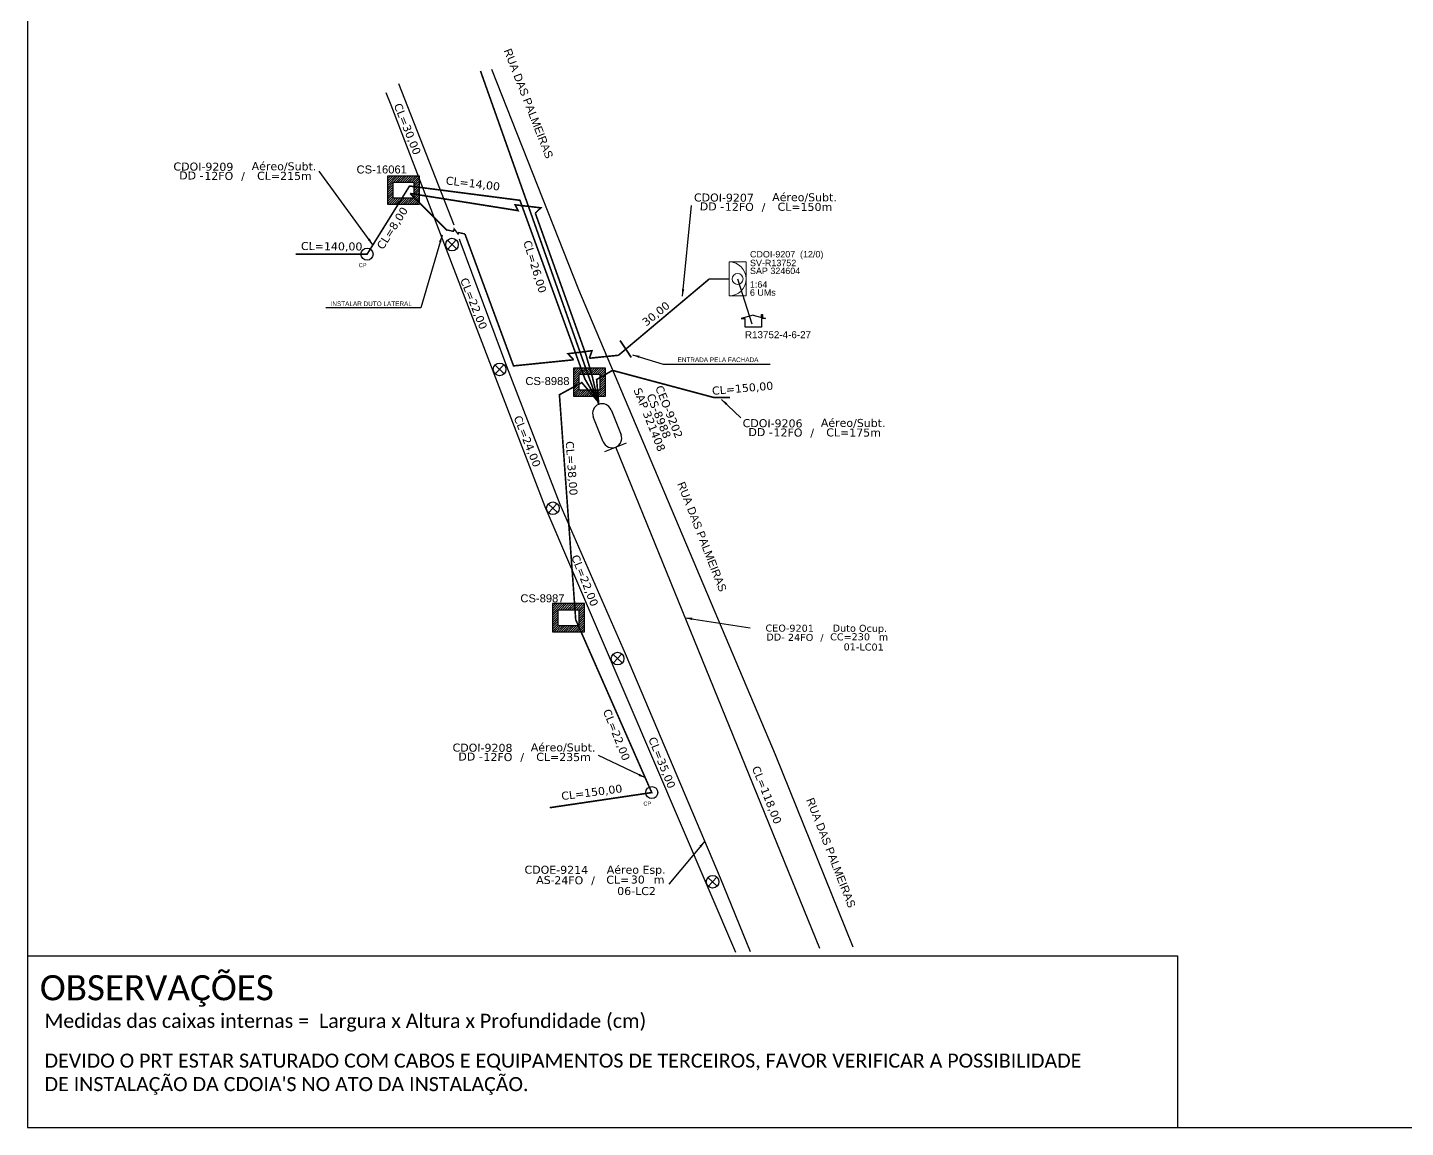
# Model space of a CAD drawing. Extents: x -89 to 749, y 705 to 1299.
# Drawn here: x -89.3 to 302.5, y 705 to 1017.7 of the extents above; entities that cross this region are included whole.
import ezdxf
from ezdxf.enums import TextEntityAlignment as Align

# ---------------------------------------------------------------- set-up
doc = ezdxf.new("R2010")
doc.units = 0
for name, color, linetype in [('10.1-Caixas Subterrâneas', 5, 'Continuous'), ('20.4-CEOS', 1, 'Continuous'), ('20.5-CEO', 1, 'Continuous'), ('CAP a instalar', 1, 'Continuous'), ('celulas gpon', 7, 'Continuous'), ('label_cabos', 7, 'Continuous'), ('Legenda', 1, 'Continuous'), ('locais', 7, 'Continuous'), ('locais legendas', 7, 'Continuous'), ('QUADRA', 7, 'Continuous'), ('Subida Lateral', 5, 'Continuous'), ('surveys', 7, 'Continuous'), ('surveys legendas', 7, 'Continuous')]:
    doc.layers.add(name, color=color, linetype=linetype)
for name, color, linetype, lineweight in [("20.0-LEGENDA DOS CDO'S", 1, 'Continuous', 0), ('20.1-CDO_INTERIOR', 1, 'Continuous', 0), ('Segmento Logradouro Texto', 7, 'Continuous', 0)]:
    doc.layers.add(name, color=color, linetype=linetype, lineweight=lineweight)
doc.layers.add('DROP DE CLIENTE', color=140, linetype='Continuous', plot=False)
doc.layers.add('EXTRA', color=50, linetype='Continuous', plot=False)
doc.styles.add('ARIAL', font='arial.ttf')
doc.styles.add('DIGICADE', font='arial.ttf')
doc.styles.add('siredit', font='verdana.ttf')
doc.styles.get("Standard").update_dxf_attribs({"font": 'arial.ttf'})
doc.styles.add('WMF-Calibri0', font='calibri.ttf')
doc.linetypes.add('FENCELINE1', pattern='A,0.25,-0.1,[133,ltypeshp.shx,S=0.1,R=0,X=-0.1,Y=0],-0.1,1', length=1.45)
doc.dimstyles.new('CC', dxfattribs={"dimtxt": 1, "dimasz": 2, "dimexe": 0.18, "dimexo": 0.0625, "dimgap": 0.09, "dimtad": 0, "dimdec": 0, "dimrnd": 1, "dimzin": 0, "dimdsep": 46, "dimtxsty": 'siredit', "dimblk": 'NONE', "dimcen": 0, "dimse1": 1, "dimse2": 1, "dimsd1": 1, "dimsd2": 1, "dimclrt": 7, "dimadec": 0, "dimazin": 0, "dimtfac": 1, "dimtdec": 0, "dimtofl": 0, "dimtmove": 0, "dimatfit": 3, "dimfxl": 0, "dimtolj": 1, "dimtzin": 0, "dimarcsym": 0})
doc.dimstyles.get("Standard").update_dxf_attribs({"dimtxt": 0.18, "dimasz": 0.18, "dimexe": 0.18, "dimexo": 0.0625, "dimgap": 0.09, "dimtad": 0, "dimtih": 1, "dimtoh": 1, "dimdec": 4, "dimzin": 0, "dimdsep": 46, "dimtxsty": 'Standard', "dimcen": 0.09, "dimadec": 0, "dimazin": 0, "dimtfac": 1, "dimtdec": 4, "dimtofl": 0, "dimtmove": 0, "dimatfit": 3, "dimfxl": 0, "dimtolj": 1, "dimtzin": 0, "dimarcsym": 0})

# ---------------------------------------------------------------- blocks, each defined once
blk = doc.blocks.new('SURVEY_SURVEY')
for p, q in [((0, 0.0000152), (-0.0000151, 0.0000108)), ((-0.0000151, 0.0000108), (-0.0000104, 0.0000108)), ((-0.0000103, 0), (-0.0000103, 0.0000108)), ((0.0000103, 0), (-0.0000103, 0)), ((0, 0.0000152), (0.0000151, 0.0000108)), ((0.0000101, 0.0000159), (0.0000117, 0.0000159)), ((0.0000101, 0.0000123), (0.0000101, 0.0000159)), ((0.0000151, 0.0000108), (0.0000103, 0.0000108)), ((0.0000103, 0.0000108), (0.0000103, 0)), ((0.0000117, 0.0000159), (0.0000117, 0.0000119))]:
    blk.add_line(p, q)
blk = doc.blocks.new('*X58')
at = {"color": 0, "linetype": 'Continuous'}
for p, q in [((-1.25, 0.34099), (-0.49099, 1.1)), ((-1.25, 0.517767), (-0.667767, 1.1)), ((-1.25, 0.694544), (-0.844544, 1.1)), ((-1.25, 0.87132), (-1.02132, 1.1)), ((-1.25, 1.048097), (-1.198097, 1.1)), ((-0.789214, 0.625), (-0.314214, 1.1)), ((-0.612437, 0.625), (-0.137437, 1.1)), ((-0.43566, 0.625), (0.03934, 1.1)), ((-0.258883, 0.625), (0.216117, 1.1)), ((-0.082107, 0.625), (0.392893, 1.1)), ((0.09467, 0.625), (0.56967, 1.1)), ((0.271447, 0.625), (0.746447, 1.1)), ((0.448223, 0.625), (0.923223, 1.1)), ((0.625, 0.625), (1.1, 1.1)), ((-1.25, 0.164214), (-0.8035, 0.610714)), ((-1.25, -0.012563), (-0.8035, 0.433937)), ((-1.25, -0.18934), (-0.8035, 0.25716)), ((-1.25, -0.366117), (-0.8035, 0.080383)), ((0.801777, 0.625), (1.25, 1.073223)), ((0.8035, 0.449947), (1.25, 0.896447)), ((0.8035, 0.27317), (1.25, 0.71967)), ((0.8035, 0.096393), (1.25, 0.542893)), ((0.8035, -0.080383), (1.25, 0.366117)), ((0.8035, -0.25716), (1.25, 0.18934)), ((0.8035, -0.433937), (1.25, 0.012563)), ((-1.25, -0.542893), (-0.8035, -0.096393)), ((-1.25, -0.71967), (-0.8035, -0.27317)), ((-1.25, -0.896447), (-0.8035, -0.449947)), ((-1.25, -1.073223), (-0.801777, -0.625)), ((-1.1, -1.1), (-0.625, -0.625)), ((-0.923223, -1.1), (-0.448223, -0.625)), ((-0.746447, -1.1), (-0.271447, -0.625)), ((-0.56967, -1.1), (-0.09467, -0.625)), ((-0.392893, -1.1), (0.082107, -0.625)), ((-0.216117, -1.1), (0.258883, -0.625)), ((-0.03934, -1.1), (0.43566, -0.625)), ((0.137437, -1.1), (0.612437, -0.625)), ((0.314214, -1.1), (0.789214, -0.625)), ((0.49099, -1.1), (1.25, -0.34099)), ((0.667767, -1.1), (1.25, -0.517767)), ((0.8035, -0.610714), (1.25, -0.164214)), ((0.844544, -1.1), (1.25, -0.694544)), ((1.02132, -1.1), (1.25, -0.87132)), ((1.198097, -1.1), (1.25, -1.048097))]:
    blk.add_line(p, q, dxfattribs=at)
blk = doc.blocks.new('MANHOLE_MQ')
at = {"color": 0, "linetype": 'Continuous'}
for p, q in [((0.00000623, 0.00000569), (-0.00000627, 0.00000569)), ((-0.00000627, 0.00000569), (-0.00000627, -0.00000531)), ((0.00000623, -0.00000531), (0.00000623, 0.00000569)), ((-0.00000404, 0.00000331), (0.00000399, 0.00000331)), ((-0.00000404, -0.00000294), (-0.00000404, 0.00000331)), ((0.00000399, 0.00000331), (0.00000399, -0.00000294)), ((-0.00000627, -0.00000531), (0.00000623, -0.00000531)), ((0.00000399, -0.00000294), (-0.00000404, -0.00000294)), ((0.00000399, -0.00000294), (0.00000399, -0.00000294))]:
    blk.add_line(p, q, dxfattribs=at)
at = {"color": 0, "linetype": 'Continuous', "xscale": 5e-06, "yscale": 5e-06, "zscale": 1e-05}
blk.add_blockref('*X58', (-0.00000002, 0.00000019), dxfattribs=at)
blk = doc.blocks.new('Inst CB ESP CFOA-SM-AS-80-TS-24')
at = {"layer": 'label_cabos', "color": 0, "style": 'siredit'}
for tag, flags, p in [('ID_ATIVIDADE', 3, (1.31, 2.67)), ('FATOR', 1, (11.56, 2.55))]:
    blk.add_attdef(tag, text='', height=1, rotation=359.69, dxfattribs=dict(at, flags=flags)).set_placement(p, align=Align.MIDDLE_CENTER)
for tag, p in [('DESTINO_CABO', (3.13, 1.26)), ('TIPO_CABO', (13.11, 1.24)), ('TIPO_CABO', (1.76, 0)), ('CABO', (4.69, -0.05)), ('/', (7.71, -0.05)), ('LANCE', (10.81, 0)), ('UND', (15.96, 0)), ('FID', (13.15, -1.41))]:
    blk.add_attdef(tag, text='', height=1, rotation=359.69, dxfattribs=at).set_placement(p, align=Align.MIDDLE_CENTER)
blk.add_attdef('QTDE', (12.43, -0.47), '', height=1, rotation=359.69, dxfattribs=at)
blk = doc.blocks.new('_None')
blk = doc.blocks.new('LEGENDA DOS CABOS')
at = {"layer": 'EXTRA', "color": 0, "style": 'siredit'}
for tag, p in [('ID', (4.6, 0.97)), ('XX', (9.03, 0.97))]:
    blk.add_attdef(tag, text='', height=0.48, rotation=359.69, dxfattribs=at).set_placement(p, align=Align.MIDDLE_CENTER)
at = {"layer": 'Legenda', "color": 0, "style": 'siredit'}
for tag, p in [('TIPO_CABO', (1.31, 0)), ('CABO', (4.69, -0.05)), ('/', (6.81, -0.05)), ('METROS', (10.03, -0.05))]:
    blk.add_attdef(tag, text='', height=0.8, rotation=359.69, dxfattribs=at).set_placement(p, align=Align.MIDDLE_CENTER)
blk = doc.blocks.new('Inst CB DT OCUP CFOA-SM-DD-G-24')
at = {"layer": 'label_cabos', "color": 0, "style": 'siredit'}
for tag, flags, p in [('ID_ATIVIDADE', 3, (1.31, 2.67)), ('FATOR', 1, (11.56, 2.55))]:
    blk.add_attdef(tag, text='', height=1, rotation=359.69, dxfattribs=dict(at, flags=flags)).set_placement(p, align=Align.MIDDLE_CENTER)
for tag, p in [('TIPO_CABO', (1.11, 0)), ('DESTINO_CABO', (3.13, 1.26)), ('CABO', (4.69, -0.05)), ('/', (7.71, -0.05)), ('LANCE', (10.41, 0.02)), ('TIPO_CABO', (13.11, 1.24)), ('UND', (16.46, 0)), ('FID', (13.65, -1.41))]:
    blk.add_attdef(tag, text='', height=1, rotation=359.69, dxfattribs=at).set_placement(p, align=Align.MIDDLE_CENTER)
blk.add_attdef('QTDE', (11.93, -0.45), '', height=1, rotation=359.69, dxfattribs=at)

msp = doc.modelspace()

# ---------------------------------------------------------------- linework, layer by layer
msp.add_lwpolyline([(-89.32, 705.02), (749.25, 705.02), (749.25, 1299.02), (-89.32, 1299.02), (-89.32, 705.02)])
at = {"color": 7, "const_width": 0.5}
msp.add_lwpolyline([(79.18, 928.73), (82.36, 923.91)], dxfattribs=at)
at = {"color": 7}
for points in [[(-89.24, 753.78), (237.71, 753.78)], [(237.71, 753.78), (237.71, 705.02)]]:
    msp.add_lwpolyline(points, dxfattribs=at)
at = {"layer": '20.1-CDO_INTERIOR', "color": 1, "lineweight": 18}
msp.add_lwpolyline([(115.01, 941.38), (115.02, 951.05), (110.18, 951.06), (110.18, 941.38)], close=True, dxfattribs=at)
msp.add_circle((112.6, 946.22), 1.55, dxfattribs=at)
msp.add_arc((110.18, 946.22), 4.84, 269.9724, 89.9724, dxfattribs=at)
at = {"layer": '20.5-CEO', "color": 5}
for p, q in [((76.62, 909.05), (79.45, 901.95)), ((74.39, 899.93), (71.56, 907.03))]:
    msp.add_line(p, q, dxfattribs=at)
msp.add_lwpolyline([(74.88, 897.19), (80.98, 899.63)], dxfattribs=at)
for centre, start, end in [((74.09, 908.04), 21.7338, 201.7338), ((76.92, 900.94), 201.7338, 21.7338)]:
    msp.add_arc(centre, 2.72, start, end, dxfattribs=at)
at = {"layer": 'CAP a instalar', "color": 8, "ltscale": 5, "const_width": 0.455}
for points in [[(73.12, 910.54), (70.28, 918.4), (39.48, 1005.35)], [(73.12, 911.1), (69.19, 917.76), (50.71, 968.58), (19.3, 972.64), (7.26, 953.29), (-13.11, 953.28)], [(73.12, 911.1), (68.29, 916.77), (61.93, 913.31), (66.56, 849.36), (88.18, 800.21), (88.18, 800.21), (59.19, 795.92)], [(73.12, 910.54), (72.51, 917.64), (77.02, 920.23), (105.82, 912.53), (110.44, 912.53)]]:
    msp.add_lwpolyline(points, dxfattribs=at)
at = {"layer": 'CAP a instalar', "color": 7, "linetype": 'FENCELINE1', "ltscale": 5}
for points in [[(31.96, 961.47), (16.22, 1001.73)], [(116.31, 754.95), (107.73, 775.85), (80.73, 839.69), (62.15, 882.15), (46.94, 921.29), (33.72, 956.98), (33.5, 957.53)]]:
    msp.add_lwpolyline(points, dxfattribs=at)
at = {"layer": 'CAP a instalar', "color": 1, "ltscale": 5, "const_width": 0.455}
for points in [[(55.07, 964.93), (56.62, 966.45), (49.32, 967.3), (50.16, 965.65), (19.48, 970.53)], [(19.48, 970.53), (30, 960.04)], [(55.07, 964.93), (69.47, 924.68)], [(35.05, 959.02), (48.88, 921.51), (65.97, 923.24)], [(78.73, 924.53), (104.54, 946.22), (110.18, 946.22)], [(65.97, 923.24), (64.35, 924.97), (71.18, 925.82), (70.45, 923.69)], [(73.12, 910.54), (71.32, 918.3), (69.47, 924.68)], [(70.45, 923.69), (78.73, 924.53)]]:
    msp.add_lwpolyline(points, dxfattribs=at)
at = {"layer": 'CAP a instalar', "color": 7, "ltscale": 5}
msp.add_lwpolyline([(136, 755.92), (77.97, 898.38)], dxfattribs=at)
at = {"layer": 'DROP DE CLIENTE'}
msp.add_lwpolyline([(112.6, 946.22), (116.65, 933.51)], dxfattribs=at)
at = {"layer": 'locais', "color": 1}
for p, q in [((30.06, 957.24), (32.69, 954.77)), ((32.61, 957.32), (30.15, 954.69)), ((43.61, 921.76), (46.25, 919.29)), ((46.16, 921.84), (43.7, 919.21)), ((58.75, 882.27), (61.38, 879.81)), ((61.3, 882.36), (58.83, 879.73)), ((77.16, 839.53), (79.79, 837.07)), ((79.71, 839.61), (77.24, 836.98)), ((104.17, 776.08), (106.81, 773.62)), ((106.72, 776.16), (104.26, 773.53))]:
    msp.add_line(p, q, dxfattribs=at)
for centre in [(31.38, 956), (44.93, 920.52), (60.06, 881.04), (78.48, 838.3), (105.49, 774.85)]:
    msp.add_circle(centre, 1.8, dxfattribs=at)
at = {"layer": 'QUADRA'}
for points in [[(42.61, 1005.84), (67.36, 943.23), (123.28, 811.01), (145.37, 756.39)], [(112.07, 754.74), (57.92, 881.48), (14.06, 995.62), (12.63, 999.13)]]:
    msp.add_lwpolyline(points, dxfattribs=at)
at = {"layer": 'QUADRA', "color": 76}
for points in [[(42.61, 1005.84), (67.36, 943.23), (123.28, 811.01), (145.37, 756.39)], [(112.07, 754.74), (57.92, 881.48), (14.06, 995.62), (12.63, 999.13)]]:
    msp.add_lwpolyline(points, dxfattribs=at)
at = {"layer": 'Subida Lateral', "color": 5, "const_width": 0.4}
msp.add_lwpolyline([(29.91, 960.17), (31.78, 959.76), (31.99, 960.46), (33.09, 959.02), (33.27, 959.41), (35.05, 959.02)], dxfattribs=at)
at = {"layer": 'Subida Lateral', "color": 5}
for centre in [(7.22, 953.27), (88.18, 800.21)]:
    msp.add_circle(centre, 1.72, dxfattribs=at)

# ---------------------------------------------------------------- block references
at = {"color": 0, "lineweight": 0}
ref = msp.add_blockref('Inst CB DT OCUP CFOA-SM-DD-G-24', (121.15, 844.43), dxfattribs=dict(at, xscale=2, yscale=2, zscale=2))
ref.add_attrib('DESTINO_CABO', 'CEO-9201', dxfattribs={"layer": 'label_cabos', "color": 0, "height": 2, "rotation": 359.69, "style": 'siredit'}).set_placement((127.41, 846.95), align=Align.MIDDLE_CENTER)
ref.add_attrib('TIPO_CABO', 'Duto Ocup.', dxfattribs={"layer": 'label_cabos', "color": 0, "height": 2, "rotation": 359.69, "style": 'siredit'}).set_placement((147.37, 846.92), align=Align.MIDDLE_CENTER)
ref.add_attrib('/', '/', dxfattribs={"layer": 'label_cabos', "color": 0, "height": 2, "rotation": 359.69, "style": 'siredit'}).set_placement((136.58, 844.33), align=Align.MIDDLE_CENTER)
ref.add_attrib('FID', '01-LC01', dxfattribs={"layer": 'label_cabos', "color": 0, "height": 2, "rotation": 359.69, "style": 'siredit'}).set_placement((148.45, 841.6), align=Align.MIDDLE_CENTER)
ref.add_attrib('LANCE', 'CC=', dxfattribs={"layer": 'label_cabos', "color": 0, "height": 2, "rotation": 359.69, "style": 'siredit'}).set_placement((141.97, 844.47), align=Align.MIDDLE_CENTER)
ref.add_attrib('UND', 'm', dxfattribs={"layer": 'label_cabos', "color": 0, "height": 2, "rotation": 359.69, "style": 'siredit'}).set_placement((154.08, 844.43), align=Align.MIDDLE_CENTER)
ref.add_attrib('CABO', '24FO', dxfattribs={"layer": 'label_cabos', "color": 0, "height": 2, "rotation": 359.69, "style": 'siredit'}).set_placement((130.52, 844.33), align=Align.MIDDLE_CENTER)
ref.add_attrib('TIPO_CABO', 'DD-', dxfattribs={"layer": 'label_cabos', "color": 0, "height": 2, "rotation": 359.69, "style": 'siredit'}).set_placement((123.38, 844.42), align=Align.MIDDLE_CENTER)
ref.add_attrib('QTDE', '230', (145.01, 843.52), dxfattribs={"layer": 'label_cabos', "color": 0, "height": 2, "rotation": 359.69, "style": 'siredit'})
at = {"layer": '10.1-Caixas Subterrâneas', "color": 30, "xscale": 727953.6499611039, "yscale": 727953.6499611039, "zscale": 727953.6499611039}
for p, rotation in [((17.59, 971.62), 180.0000000000628), ((70.44, 917), 180.0000000000629), ((64.47, 850.06), 180.0000000000629)]:
    msp.add_blockref('MANHOLE_MQ', p, dxfattribs=dict(at, rotation=rotation))
at = {"layer": 'label_cabos', "color": 0, "lineweight": 0}
ref = msp.add_blockref('LEGENDA DOS CABOS', (-48.97, 974.44), dxfattribs=dict(at, xscale=2.276366419353499, yscale=2.276366419353499, zscale=2.276366419353499))
ref.add_attrib('ID', 'CDOI-9209', dxfattribs={"color": 0, "height": 2.276, "rotation": 359.69, "style": 'siredit'}).set_placement((-39.32, 978.15), align=Align.MIDDLE_CENTER)
ref.add_attrib('CABO', '12FO', dxfattribs={"color": 0, "height": 2.276, "rotation": 359.69, "style": 'siredit'}).set_placement((-34.94, 975.52), align=Align.MIDDLE_CENTER)
ref.add_attrib('METROS', 'CL=215m', dxfattribs={"color": 0, "height": 2.276, "rotation": 359.69, "style": 'siredit'}).set_placement((-16.28, 975.52), align=Align.MIDDLE_CENTER)
ref.add_attrib('XX', 'Aéreo/Subt.', dxfattribs={"color": 0, "height": 2.2764, "rotation": 359.69, "style": 'siredit'}).set_placement((-16.4, 978.25), align=Align.MIDDLE_CENTER)
ref.add_attrib('/', '/', dxfattribs={"color": 0, "height": 2.28, "rotation": 359.69, "style": 'siredit'}).set_placement((-28.04, 975.52), align=Align.MIDDLE_CENTER)
ref.add_attrib('TIPO_CABO', 'DD -', dxfattribs={"color": 0, "height": 2.276, "rotation": 359.69, "style": 'siredit'}).set_placement((-42.73, 975.63), align=Align.MIDDLE_CENTER)
ref = msp.add_blockref('LEGENDA DOS CABOS', (99.06, 965.64), dxfattribs=dict(at, xscale=2.276366419353499, yscale=2.276366419353499, zscale=2.276366419353499))
ref.add_attrib('ID', 'CDOI-9207', dxfattribs={"color": 0, "height": 2.276, "rotation": 359.69, "style": 'siredit'}).set_placement((108.71, 969.35), align=Align.MIDDLE_CENTER)
ref.add_attrib('CABO', '12FO', dxfattribs={"color": 0, "height": 2.276, "rotation": 359.69, "style": 'siredit'}).set_placement((113.09, 966.72), align=Align.MIDDLE_CENTER)
ref.add_attrib('METROS', 'CL=150m', dxfattribs={"color": 0, "height": 2.276, "rotation": 359.69, "style": 'siredit'}).set_placement((131.74, 966.72), align=Align.MIDDLE_CENTER)
ref.add_attrib('XX', 'Aéreo/Subt.', dxfattribs={"color": 0, "height": 2.2764, "rotation": 359.69, "style": 'siredit'}).set_placement((131.63, 969.45), align=Align.MIDDLE_CENTER)
ref.add_attrib('/', '/', dxfattribs={"color": 0, "height": 2.28, "rotation": 359.69, "style": 'siredit'}).set_placement((119.98, 966.72), align=Align.MIDDLE_CENTER)
ref.add_attrib('TIPO_CABO', 'DD -', dxfattribs={"color": 0, "height": 2.276, "rotation": 359.69, "style": 'siredit'}).set_placement((105.3, 966.83), align=Align.MIDDLE_CENTER)
ref = msp.add_blockref('LEGENDA DOS CABOS', (112.9, 901.49), dxfattribs=dict(at, xscale=2.276366419353499, yscale=2.276366419353499, zscale=2.276366419353499))
ref.add_attrib('ID', 'CDOI-9206', dxfattribs={"color": 0, "height": 2.276, "rotation": 359.69, "style": 'siredit'}).set_placement((122.55, 905.2), align=Align.MIDDLE_CENTER)
ref.add_attrib('CABO', '12FO', dxfattribs={"color": 0, "height": 2.276, "rotation": 359.69, "style": 'siredit'}).set_placement((126.93, 902.57), align=Align.MIDDLE_CENTER)
ref.add_attrib('METROS', 'CL=175m', dxfattribs={"color": 0, "height": 2.276, "rotation": 359.69, "style": 'siredit'}).set_placement((145.58, 902.57), align=Align.MIDDLE_CENTER)
ref.add_attrib('XX', 'Aéreo/Subt.', dxfattribs={"color": 0, "height": 2.2764, "rotation": 359.69, "style": 'siredit'}).set_placement((145.47, 905.3), align=Align.MIDDLE_CENTER)
ref.add_attrib('/', '/', dxfattribs={"color": 0, "height": 2.28, "rotation": 359.69, "style": 'siredit'}).set_placement((133.82, 902.57), align=Align.MIDDLE_CENTER)
ref.add_attrib('TIPO_CABO', 'DD -', dxfattribs={"color": 0, "height": 2.276, "rotation": 359.69, "style": 'siredit'}).set_placement((119.13, 902.68), align=Align.MIDDLE_CENTER)
ref = msp.add_blockref('LEGENDA DOS CABOS', (30.41, 809.25), dxfattribs=dict(at, xscale=2.276366419353499, yscale=2.276366419353499, zscale=2.276366419353499))
ref.add_attrib('ID', 'CDOI-9208', dxfattribs={"color": 0, "height": 2.276, "rotation": 359.69, "style": 'siredit'}).set_placement((40.06, 812.96), align=Align.MIDDLE_CENTER)
ref.add_attrib('CABO', '12FO', dxfattribs={"color": 0, "height": 2.276, "rotation": 359.69, "style": 'siredit'}).set_placement((44.44, 810.33), align=Align.MIDDLE_CENTER)
ref.add_attrib('METROS', 'CL=235m', dxfattribs={"color": 0, "height": 2.276, "rotation": 359.69, "style": 'siredit'}).set_placement((63.1, 810.33), align=Align.MIDDLE_CENTER)
ref.add_attrib('XX', 'Aéreo/Subt.', dxfattribs={"color": 0, "height": 2.2764, "rotation": 359.69, "style": 'siredit'}).set_placement((62.98, 813.06), align=Align.MIDDLE_CENTER)
ref.add_attrib('/', '/', dxfattribs={"color": 0, "height": 2.28, "rotation": 359.69, "style": 'siredit'}).set_placement((51.33, 810.33), align=Align.MIDDLE_CENTER)
ref.add_attrib('TIPO_CABO', 'DD -', dxfattribs={"color": 0, "height": 2.276, "rotation": 359.69, "style": 'siredit'}).set_placement((36.65, 810.44), align=Align.MIDDLE_CENTER)
at = {"layer": 'label_cabos'}
ref = msp.add_blockref('Inst CB ESP CFOA-SM-AS-80-TS-24', (53.93, 775.38), dxfattribs=dict(at, xscale=2.276366419353499, yscale=2.276366419353499, zscale=2.276366419353499, rotation=0.1315642785740553))
ref.add_attrib('DESTINO_CABO', 'CDOE-9214', dxfattribs={"color": 0, "height": 2.276, "rotation": 359.8216, "style": 'siredit'}).set_placement((61.05, 778.27), align=Align.MIDDLE_CENTER)
ref.add_attrib('TIPO_CABO', 'Aéreo Esp.', dxfattribs={"color": 0, "height": 2.276, "rotation": 359.8216, "style": 'siredit'}).set_placement((83.76, 778.28), align=Align.MIDDLE_CENTER)
ref.add_attrib('CABO', '24FO', dxfattribs={"color": 0, "height": 2.276, "rotation": 359.8216, "style": 'siredit'}).set_placement((64.59, 775.28), align=Align.MIDDLE_CENTER)
ref.add_attrib('/', '/', dxfattribs={"color": 0, "height": 2.28, "rotation": 359.8216, "style": 'siredit'}).set_placement((71.49, 775.3), align=Align.MIDDLE_CENTER)
ref.add_attrib('TIPO_CABO', 'AS-', dxfattribs={"color": 0, "height": 2.276, "rotation": 359.8216, "style": 'siredit'}).set_placement((57.94, 775.38), align=Align.MIDDLE_CENTER)
ref.add_attrib('FID', '06-LC2', dxfattribs={"color": 0, "height": 2.276, "rotation": 359.8216, "style": 'siredit'}).set_placement((83.86, 772.23), align=Align.MIDDLE_CENTER)
ref.add_attrib('LANCE', 'CL=', dxfattribs={"color": 0, "height": 2.276, "rotation": 359.8216, "style": 'siredit'}).set_placement((78.53, 775.44), align=Align.MIDDLE_CENTER)
ref.add_attrib('QTDE', '30', (82.22, 774.36), dxfattribs={"color": 0, "height": 2.276, "rotation": 359.8216, "style": 'siredit'})
ref.add_attrib('UND', 'm', dxfattribs={"color": 0, "height": 2.28, "rotation": 359.8216, "style": 'siredit'}).set_placement((90.27, 775.46), align=Align.MIDDLE_CENTER)
at = {"layer": 'surveys', "color": 255, "xscale": 227421.6192353528, "yscale": 227421.6192353528, "zscale": 227421.6192353528}
msp.add_blockref('SURVEY_SURVEY', (117.05, 932.5), dxfattribs=at)

# ---------------------------------------------------------------- texts
at = {"color": 7, "style": 'WMF-Calibri0'}
msp.add_text('OBSERVAÇÕES', height=7.1308, dxfattribs=at).set_placement((-85.83, 741.17))
at = {"color": 7, "char_height": 4, "width": 658.8434, "attachment_point": 1, "style": 'WMF-Calibri0'}
for s, insert in [('Medidas das caixas internas =  Largura x Altura x Profundidade (cm)', (-84.48, 737.33)), ("\\C1;DEVIDO O PRT ESTAR SATURADO COM CABOS E EQUIPAMENTOS DE TERCEIROS, FAVOR VERIFICAR A POSSIBILIDADE \\PDE INSTALAÇÃO DA CDOIA'S NO ATO DA INSTALAÇÃO.", (-84.48, 726.01))]:
    msp.add_mtext(s, dxfattribs=dict(at, insert=insert))
at = {"layer": "20.0-LEGENDA DOS CDO'S", "color": 1, "style": 'ARIAL'}
for s, p in [('CDOI-9207', (116.12, 952.34)), ('SAP 324604', (116.12, 947.62)), ('SV-R13752', (116.12, 949.86)), ('1:64', (116.1, 943.76)), ('6 UMs', (116.1, 941.46))]:
    msp.add_text(s, height=1.821, rotation=359.9724, dxfattribs=at).set_placement(p)
msp.add_text('(12/0)', height=1.821, rotation=359.9724, dxfattribs=at).set_placement((133.67, 952.34), align=Align.CENTER)
at = {"layer": '20.4-CEOS', "color": 5, "style": 'siredit'}
msp.add_text('CEO-9202', height=2.298, rotation=291.7338, dxfattribs=at).set_placement((94.19, 908.89), align=Align.TOP_CENTER)
at = {"layer": '20.5-CEO', "color": 5, "style": 'siredit'}
for s, p in [('SAP 321408', (88.64, 906.65)), ('CS-8988', (91.3, 907.71))]:
    msp.add_text(s, height=2.308, rotation=291.7338, dxfattribs=at).set_placement(p, align=Align.TOP_CENTER)
at = {"layer": 'celulas gpon', "color": 7, "style": 'siredit'}
for s, rotation, p in [('CL=30,00', 291.8382, (14.79, 995.62)), ('CL=14,00', 353.3226, (29.52, 973.13)), ('CL=8,00', 57.5621, (11.74, 954.37)), ('CL=140,00', 359.5026, (-11.57, 954.46)), ('CL=26,00', 287.25, (51.62, 956.78)), ('CL=22,00', 291.8382, (33.64, 946)), ('30,00', 38.8485, (86.59, 932.66)), ('CL=150,00', 5.0374, (105.42, 913.27)), ('CL=24,00', 291.8382, (48.88, 906.84)), ('CL=38,00', 274.2892, (63.7, 900.02)), ('CL=22,00', 291.8382, (65.24, 867.26)), ('CL=22,00', 291.8382, (74.26, 823.4)), ('CL=35,00', 291.8382, (87.18, 815.48)), ('CL=118,00', 291.8382, (116.62, 807.22)), ('CL=150,00', 7.4517, (62.62, 798.05))]:
    msp.add_text(s, height=2.276, rotation=rotation, dxfattribs=at).set_placement(p)
at = {"layer": 'locais legendas', "color": 30}
for s, p in [('CS-16061', (4.24, 976.21)), ('CS-8988', (52.25, 916.06)), ('CS-8987', (50.83, 854.3))]:
    msp.add_text(s, height=2.276, dxfattribs=at).set_placement(p)
at = {"layer": 'locais legendas', "color": 5}
for p in [(4.86, 949.57), (85.82, 796.51)]:
    msp.add_text('CP', height=1.138, dxfattribs=at).set_placement(p)
at = {"layer": 'Segmento Logradouro Texto', "linetype": 'Continuous', "char_height": 2.2764, "width": 33.8567, "attachment_point": 1, "rotation": 291.3099, "style": 'DIGICADE'}
for insert in [(48.17, 1011.99), (97.52, 888.84), (134.19, 799)]:
    msp.add_mtext('\\fArial|b0|i0|c0|p34;\\W1.0000000000;\\T1.0000000000;\\o\\lRUA DAS PALMEIRAS', dxfattribs=dict(at, insert=insert))
at = {"layer": 'surveys legendas', "color": 1}
for s, height, p in [('INSTALAR DUTO LATERAL', 1.3, (-3.14, 938.52)), ('R13752-4-6-27', 2, (114.69, 929.38)), ('ENTRADA PELA FACHADA', 1.3, (95.52, 922.6))]:
    msp.add_text(s, height=height, dxfattribs=at).set_placement(p)

# ---------------------------------------------------------------- leaders
at = {"color": 1}
for points in [[(28.57, 958.63), (22.5, 938), (-4.5, 938)], [(82.72, 924.67), (91.41, 921.97), (121.89, 921.97)]]:
    msp.add_leader(points, dimstyle='Standard', override={"dimasz": 2}, dxfattribs=at)
at = {"layer": 'label_cabos'}
for points in [[(8.89, 955.91), (-6.44, 976.9)], [(108.05, 911.99), (113.51, 906.75)], [(97.72, 849.89), (116.14, 847.02)], [(86.4, 804.38), (73.02, 810.74)], [(103.27, 786.41), (93.06, 774.19)]]:
    msp.add_leader(points, dimstyle='CC', override={"dimgap": 0.09, "dimtad": 0}, dxfattribs=at)
at = {"layer": 'label_cabos', "color": 1}
msp.add_leader([(96.91, 941.33), (99.49, 967.15)], dimstyle='CC', dxfattribs=at)

doc.saveas('drawing.dxf')
